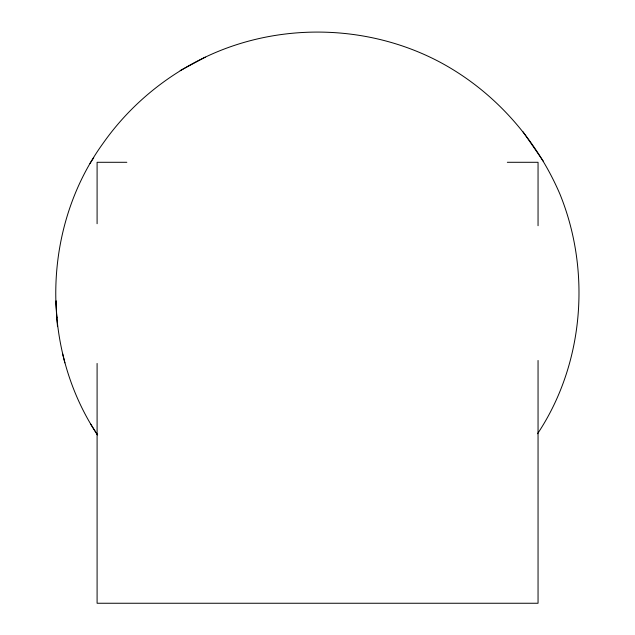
<?xml version="1.0" encoding="UTF-8"?>
<svg xmlns="http://www.w3.org/2000/svg" width="635" height="635" viewBox="0 0 635 635"><rect width="100%" height="100%" fill="white"/><g stroke="black" fill="none" stroke-linecap="round" stroke-linejoin="round"><path stroke-width="0.95" d="M537.559 433.745C583.97 364.133 591.328 271.161 559.903 194.048C535.789 137.866 492.831 90.051 438.642 61.452C366.951 23.939 278.32 22.217 205.311 57.134C164.6 76.573 128.921 106.497 102.997 143.431C42.18 227.441 39.918 348.258 97.266 434.562M89.98 163.457L93.718 157.75M205.311 57.134L180.189 70.596M126.825 162.29L97.091 162.29L97.091 223.726M507.333 162.29L538.051 162.29L538.051 225.711M523.018 131.778L543.584 161.6M90.702 424.124L97.52 434.935M62.627 353.751L64.857 362.855M56.658 316.809L57.523 326.652M538.051 360.474L538.051 603.25L97.091 603.25L97.091 363.45M56.761 318.032L56.11 301.046L56.761 318.032"/></g></svg>
